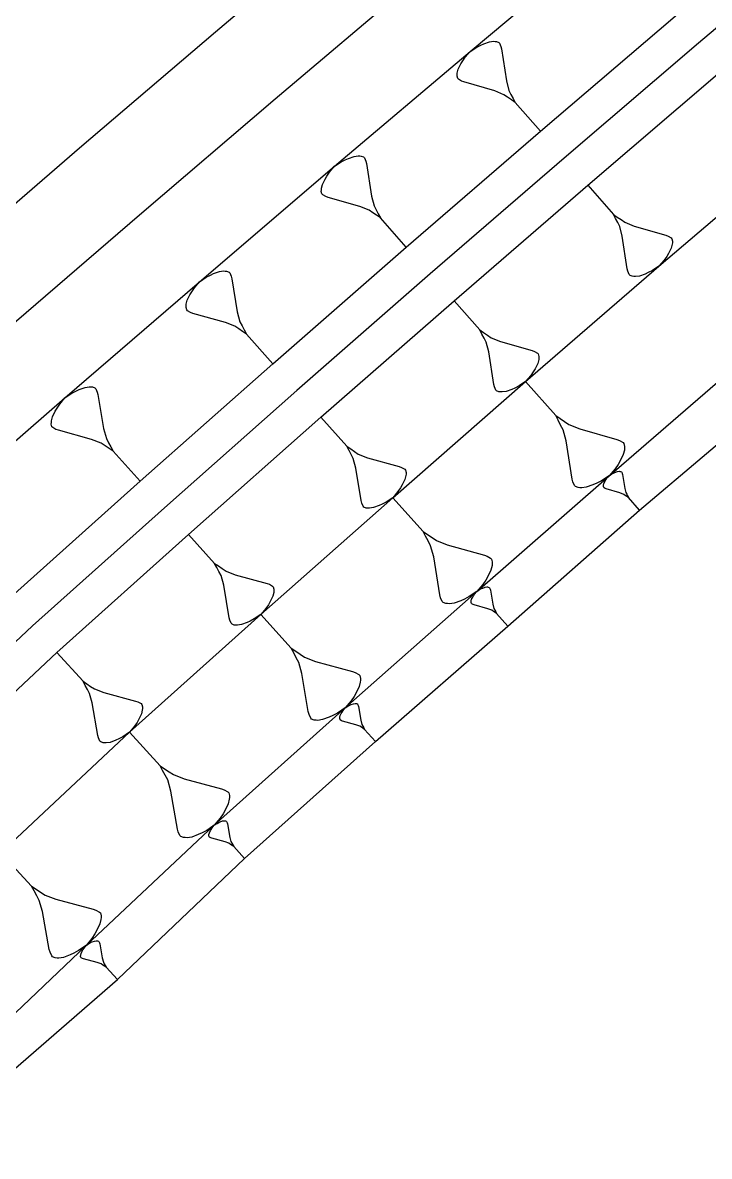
# Model space of a CAD drawing. Extents: x 386614 to 387594, y 803230 to 804419.
# Drawn here: x 387503.1 to 387522.19, y 804301.32 to 804332.85 of the extents above; entities that cross this region are included whole.
import ezdxf

# ---------------------------------------------------------------- set-up
doc = ezdxf.new("R2010")
doc.units = 0
doc.layers.get('0').update_dxf_attribs({"linetype": 'CONTINUOUS'})

msp = doc.modelspace()

# ---------------------------------------------------------------- linework, layer by layer
at = {"color": 7}
for p, q in [((387515.5464, 804332.0477), (387515.7265, 804332.1653)), ((387515.7265, 804332.1653), (387515.838, 804332.2227)), ((387515.838, 804332.2227), (387515.9267, 804332.2601)), ((387515.9267, 804332.2601), (387516.0812, 804332.3147)), ((387516.0812, 804332.3147), (387516.1899, 804332.3292)), ((387516.1899, 804332.3292), (387516.2328, 804332.3264)), ((387516.2328, 804332.3264), (387516.2758, 804332.3236)), ((387516.2758, 804332.3236), (387516.3388, 804332.2979)), ((387516.3388, 804332.2979), (387516.3588, 804332.2751)), ((387516.3588, 804332.2751), (387516.3962, 804332.1864)), ((387516.3962, 804332.1864), (387516.4135, 804332.1206)), ((387515.3351, 804331.7812), (387515.4064, 804331.8843)), ((387515.4064, 804331.8843), (387515.5464, 804332.0477)), ((387516.4135, 804332.1206), (387516.5494, 804331.2279)), ((387515.1839, 804331.4461), (387515.2124, 804331.552)), ((387515.2124, 804331.552), (387515.2865, 804331.6981)), ((387515.2865, 804331.6981), (387515.3351, 804331.7812)), ((387515.1783, 804331.3602), (387515.1811, 804331.4031)), ((387515.1956, 804331.2944), (387515.1783, 804331.3602)), ((387515.1811, 804331.4031), (387515.1839, 804331.4461)), ((387515.2157, 804331.2716), (387515.1956, 804331.2944)), ((387515.2988, 804331.223), (387515.2157, 804331.2716)), ((387515.3618, 804331.1974), (387515.2988, 804331.223)), ((387516.2293, 804330.9469), (387515.3618, 804331.1974)), ((387516.5494, 804331.2279), (387516.6185, 804330.9647)), ((387516.4813, 804330.8443), (387516.2293, 804330.9469)), ((387516.6185, 804330.9647), (387516.6759, 804330.8532)), ((387516.5845, 804330.7729), (387516.4813, 804330.8443)), ((387516.6876, 804330.7015), (387516.5845, 804330.7729)), ((387516.6759, 804330.8532), (387516.7334, 804330.7417)), ((387516.7908, 804330.6302), (387516.6876, 804330.7015)), ((387516.7334, 804330.7417), (387516.7908, 804330.6302)), ((387517.4932, 804329.83), (387516.7908, 804330.6302)), ((387511.9574, 804328.9746), (387512.0706, 804329.0336)), ((387512.0706, 804329.0336), (387512.1607, 804329.0721)), ((387512.1607, 804329.0721), (387512.3176, 804329.1284)), ((387512.3176, 804329.1284), (387512.4282, 804329.1437)), ((387512.4282, 804329.1437), (387512.4719, 804329.141)), ((387512.4719, 804329.141), (387512.5156, 804329.1384)), ((387512.5156, 804329.1384), (387512.5799, 804329.1126)), ((387512.5799, 804329.1126), (387512.6004, 804329.0894)), ((387512.6004, 804329.0894), (387512.6388, 804328.9994)), ((387512.6388, 804328.9994), (387512.6567, 804328.9325)), ((387511.5609, 804328.5818), (387511.633, 804328.6871)), ((387511.633, 804328.6871), (387511.7747, 804328.854)), ((387511.7747, 804328.854), (387511.9574, 804328.9746)), ((387512.6567, 804328.9325), (387512.7994, 804328.0246)), ((387511.4087, 804328.24), (387511.4371, 804328.348)), ((387511.4371, 804328.348), (387511.5119, 804328.497)), ((387511.5119, 804328.497), (387511.5609, 804328.5818)), ((387511.4034, 804328.1526), (387511.406, 804328.1963)), ((387511.4213, 804328.0857), (387511.4034, 804328.1526)), ((387511.406, 804328.1963), (387511.4087, 804328.24)), ((387511.4418, 804328.0626), (387511.4213, 804328.0857)), ((387511.5266, 804328.0136), (387511.4418, 804328.0626)), ((387511.5909, 804327.9878), (387511.5266, 804328.0136)), ((387512.475, 804327.7371), (387511.5909, 804327.9878)), ((387512.732, 804327.6339), (387512.475, 804327.7371)), ((387512.7994, 804328.0246), (387512.871, 804327.7571)), ((387512.871, 804327.7571), (387512.93, 804327.6439)), ((387512.8373, 804327.5617), (387512.732, 804327.6339)), ((387512.9427, 804327.4896), (387512.8373, 804327.5617)), ((387512.93, 804327.6439), (387512.989, 804327.5306)), ((387513.048, 804327.4174), (387512.9427, 804327.4896)), ((387512.989, 804327.5306), (387513.048, 804327.4174)), ((387513.7668, 804326.6064), (387513.048, 804327.4174)), ((387508.2035, 804325.766), (387508.3186, 804325.8266)), ((387508.3186, 804325.8266), (387508.4102, 804325.8663)), ((387508.4102, 804325.8663), (387508.5699, 804325.9244)), ((387508.5699, 804325.9244), (387508.6825, 804325.9405)), ((387508.6825, 804325.9405), (387508.7271, 804325.9381)), ((387508.7271, 804325.9381), (387508.7716, 804325.9356)), ((387508.7716, 804325.9356), (387508.8372, 804325.9096)), ((387508.8372, 804325.9096), (387508.8583, 804325.8861)), ((387508.8583, 804325.8861), (387508.8979, 804325.7945)), ((387507.8742, 804325.4713), (387508.0178, 804325.6422)), ((387508.0178, 804325.6422), (387508.2035, 804325.766)), ((387508.8979, 804325.7945), (387508.9165, 804325.7264)), ((387508.9165, 804325.7264), (387509.0663, 804324.8018)), ((387507.6762, 804325.1247), (387507.7517, 804325.277)), ((387507.7517, 804325.277), (387507.8012, 804325.3637)), ((387507.8012, 804325.3637), (387507.8742, 804325.4713)), ((387507.6428, 804324.9254), (387507.6453, 804324.97)), ((387507.6614, 804324.8574), (387507.6428, 804324.9254)), ((387507.6453, 804324.97), (387507.6477, 804325.0146)), ((387507.6477, 804325.0146), (387507.6762, 804325.1247)), ((387507.6824, 804324.8338), (387507.6614, 804324.8574)), ((387507.7691, 804324.7843), (387507.6824, 804324.8338)), ((387507.8347, 804324.7583), (387507.7691, 804324.7843)), ((387508.7371, 804324.5071), (387507.8347, 804324.7583)), ((387509.0663, 804324.8018), (387509.1406, 804324.5294)), ((387508.9995, 804324.4032), (387508.7371, 804324.5071)), ((387509.1072, 804324.3301), (387508.9995, 804324.4032)), ((387509.2149, 804324.2571), (387509.1072, 804324.3301)), ((387509.1406, 804324.5294), (387509.2013, 804324.4143)), ((387509.2013, 804324.4143), (387509.2619, 804324.2992)), ((387509.3226, 804324.1841), (387509.2149, 804324.2571)), ((387509.2619, 804324.2992), (387509.3226, 804324.1841)), ((387510.0592, 804323.361), (387509.3226, 804324.1841)), ((387504.6753, 804322.6428), (387504.838, 804322.7029)), ((387504.838, 804322.7029), (387504.9529, 804322.7199)), ((387504.9529, 804322.7199), (387504.9984, 804322.7176)), ((387504.9984, 804322.7176), (387505.0439, 804322.7153)), ((387505.0439, 804322.7153), (387505.111, 804322.6891)), ((387505.111, 804322.6891), (387505.1326, 804322.6652)), ((387517.0832, 804322.8646), (387517.9209, 804321.9195)), ((387504.1302, 804322.2371), (387504.2759, 804322.4121)), ((387504.2759, 804322.4121), (387504.4648, 804322.5394)), ((387504.4648, 804322.5394), (387504.582, 804322.6019)), ((387504.582, 804322.6019), (387504.6753, 804322.6428)), ((387505.1326, 804322.6652), (387505.1735, 804322.5719)), ((387505.1735, 804322.5719), (387505.1928, 804322.5025)), ((387505.1928, 804322.5025), (387505.3502, 804321.5595)), ((387504.0061, 804322.0381), (387504.0562, 804322.1268)), ((387504.0562, 804322.1268), (387504.1302, 804322.2371)), ((387503.899, 804321.7243), (387503.9013, 804321.7698)), ((387503.9013, 804321.7698), (387503.9298, 804321.8824)), ((387503.9298, 804321.8824), (387504.0061, 804322.0381)), ((387517.9209, 804321.9195), (387518.0436, 804321.8354)), ((387517.9896, 804321.7875), (387517.9209, 804321.9195)), ((387518.0583, 804321.6556), (387517.9896, 804321.7875)), ((387518.0436, 804321.8354), (387518.1664, 804321.7513)), ((387518.1664, 804321.7513), (387518.2891, 804321.6673)), ((387503.8967, 804321.6788), (387503.899, 804321.7243)), ((387503.9159, 804321.6094), (387503.8967, 804321.6788)), ((387503.9375, 804321.5855), (387503.9159, 804321.6094)), ((387504.0262, 804321.5354), (387503.9375, 804321.5855)), ((387504.0933, 804321.5092), (387504.0262, 804321.5354)), ((387505.0156, 804321.2571), (387504.0933, 804321.5092)), ((387505.3502, 804321.5595), (387505.4273, 804321.2819)), ((387518.1271, 804321.5237), (387518.0583, 804321.6556)), ((387518.2105, 804321.2119), (387518.1271, 804321.5237)), ((387518.2891, 804321.6673), (387518.5886, 804321.547)), ((387518.5886, 804321.547), (387519.6189, 804321.2548)), ((387505.2839, 804321.1523), (387505.0156, 804321.2571)), ((387505.3942, 804321.0783), (387505.2839, 804321.1523)), ((387505.4273, 804321.2819), (387505.4898, 804321.1647)), ((387505.4898, 804321.1647), (387505.5523, 804321.0475)), ((387518.3768, 804320.1539), (387518.2105, 804321.2119)), ((387519.6189, 804321.2548), (387519.6938, 804321.2247)), ((387519.6938, 804321.2247), (387519.7926, 804321.1677)), ((387519.7926, 804321.1677), (387519.8165, 804321.1407)), ((387519.8165, 804321.1407), (387519.8374, 804321.0627)), ((387505.5045, 804321.0043), (387505.3942, 804321.0783)), ((387505.6148, 804320.9303), (387505.5045, 804321.0043)), ((387505.5523, 804321.0475), (387505.6148, 804320.9303)), ((387506.3705, 804320.0937), (387505.6148, 804320.9303)), ((387519.7981, 804320.8351), (387519.711, 804320.6614)), ((387519.8313, 804320.9609), (387519.7981, 804320.8351)), ((387519.8343, 804321.0118), (387519.8313, 804320.9609)), ((387519.8374, 804321.0627), (387519.8343, 804321.0118)), ((387519.6539, 804320.5626), (387519.5698, 804320.4398)), ((387519.711, 804320.6614), (387519.6539, 804320.5626)), ((387518.3977, 804320.076), (387518.3768, 804320.1539)), ((387519.4047, 804320.2453), (387519.1918, 804320.1048)), ((387519.314, 804320.1297), (387519.3446, 804320.1745)), ((387519.3446, 804320.1745), (387519.4047, 804320.2453)), ((387519.5698, 804320.4398), (387519.4047, 804320.2453)), ((387519.4047, 804320.2453), (387519.4823, 804320.2965)), ((387519.4823, 804320.2965), (387519.5304, 804320.3215)), ((387519.5304, 804320.3215), (387519.5686, 804320.3378)), ((387519.5686, 804320.3378), (387519.6352, 804320.3618)), ((387519.6352, 804320.3618), (387519.6821, 804320.3682)), ((387519.6821, 804320.3682), (387519.7007, 804320.3671)), ((387519.7007, 804320.3671), (387519.7192, 804320.366)), ((387519.7192, 804320.366), (387519.7465, 804320.3551)), ((387519.7465, 804320.3551), (387519.7552, 804320.3452)), ((387519.7552, 804320.3452), (387519.7716, 804320.307)), ((387519.7716, 804320.307), (387519.7791, 804320.2786)), ((387519.7791, 804320.2786), (387519.8397, 804319.8932)), ((387518.4425, 804319.971), (387518.3977, 804320.076)), ((387518.4664, 804319.944), (387518.4425, 804319.971)), ((387518.5413, 804319.9139), (387518.4664, 804319.944)), ((387518.5922, 804319.9109), (387518.5413, 804319.9139)), ((387518.6431, 804319.9078), (387518.5922, 804319.9109)), ((387518.772, 804319.9256), (387518.6431, 804319.9078)), ((387518.9549, 804319.9913), (387518.772, 804319.9256)), ((387519.0598, 804320.0361), (387518.9549, 804319.9913)), ((387519.1918, 804320.1048), (387519.0598, 804320.0361)), ((387519.2471, 804319.9476), (387519.2483, 804319.9661)), ((387519.2547, 804319.9192), (387519.2471, 804319.9476)), ((387519.2483, 804319.9661), (387519.2494, 804319.9847)), ((387519.2494, 804319.9847), (387519.2615, 804320.0305)), ((387519.2635, 804319.9094), (387519.2547, 804319.9192)), ((387519.2615, 804320.0305), (387519.2932, 804320.0938)), ((387519.2995, 804319.8886), (387519.2635, 804319.9094)), ((387519.2932, 804320.0938), (387519.314, 804320.1297)), ((387519.3267, 804319.8776), (387519.2995, 804319.8886)), ((387519.702, 804319.7712), (387519.3267, 804319.8776)), ((387519.8397, 804319.8932), (387519.8701, 804319.7797)), ((387513.3934, 804319.635), (387514.2355, 804318.6939)), ((387519.8111, 804319.7274), (387519.702, 804319.7712)), ((387519.8558, 804319.6968), (387519.8111, 804319.7274)), ((387519.9005, 804319.6661), (387519.8558, 804319.6968)), ((387519.8701, 804319.7797), (387519.8951, 804319.7316)), ((387519.8951, 804319.7316), (387519.9202, 804319.6836)), ((387519.9452, 804319.6355), (387519.9005, 804319.6661)), ((387519.9202, 804319.6836), (387519.9452, 804319.6355)), ((387520.2503, 804319.2913), (387519.9452, 804319.6355)), ((387514.2355, 804318.6939), (387514.3587, 804318.6104)), ((387514.3049, 804318.5623), (387514.2355, 804318.6939)), ((387514.3587, 804318.6104), (387514.4818, 804318.5269)), ((387514.3743, 804318.4306), (387514.3049, 804318.5623)), ((387514.4436, 804318.299), (387514.3743, 804318.4306)), ((387514.5286, 804317.9877), (387514.4436, 804318.299)), ((387514.4818, 804318.5269), (387514.605, 804318.4434)), ((387514.605, 804318.4434), (387514.905, 804318.3245)), ((387514.905, 804318.3245), (387515.9367, 804318.0373)), ((387514.6999, 804316.9305), (387514.5286, 804317.9877)), ((387515.9367, 804318.0373), (387516.0118, 804318.0076)), ((387516.0118, 804318.0076), (387516.1108, 804317.951)), ((387516.1108, 804317.951), (387516.1349, 804317.9241)), ((387516.1505, 804317.7444), (387516.1179, 804317.6184)), ((387516.1349, 804317.9241), (387516.1561, 804317.8463)), ((387516.1533, 804317.7953), (387516.1505, 804317.7444)), ((387516.1561, 804317.8463), (387516.1533, 804317.7953)), ((387515.975, 804317.3452), (387515.8915, 804317.2221)), ((387516.0316, 804317.4443), (387515.975, 804317.3452)), ((387516.1179, 804317.6184), (387516.0316, 804317.4443)), ((387515.7274, 804317.0268), (387515.5151, 804316.8852)), ((387515.6667, 804316.9546), (387515.7274, 804317.0268)), ((387515.8915, 804317.2221), (387515.7274, 804317.0268)), ((387515.7274, 804317.0268), (387515.8058, 804317.0791)), ((387515.8058, 804317.0791), (387515.8544, 804317.1047)), ((387515.8544, 804317.1047), (387515.8931, 804317.1214)), ((387515.8931, 804317.1214), (387515.9606, 804317.146)), ((387515.9606, 804317.146), (387516.0081, 804317.1528)), ((387516.0081, 804317.1528), (387516.027, 804317.1518)), ((387516.027, 804317.1518), (387516.0458, 804317.1507)), ((387516.0458, 804317.1507), (387516.0735, 804317.1397)), ((387516.0735, 804317.1397), (387516.0824, 804317.1298)), ((387516.0824, 804317.1298), (387516.0991, 804317.0911)), ((387516.0991, 804317.0911), (387516.107, 804317.0624)), ((387516.107, 804317.0624), (387516.1703, 804316.6718)), ((387514.7211, 804316.8526), (387514.6999, 804316.9305)), ((387514.7664, 804316.7479), (387514.7211, 804316.8526)), ((387514.7905, 804316.721), (387514.7664, 804316.7479)), ((387514.8655, 804316.6913), (387514.7905, 804316.721)), ((387514.9164, 804316.6885), (387514.8655, 804316.6913)), ((387514.9674, 804316.6857), (387514.9164, 804316.6885)), ((387515.0962, 804316.7041), (387514.9674, 804316.6857)), ((387515.2787, 804316.7706), (387515.0962, 804316.7041)), ((387515.3835, 804316.8159), (387515.2787, 804316.7706)), ((387515.5151, 804316.8852), (387515.3835, 804316.8159)), ((387515.5689, 804316.724), (387515.57, 804316.7429)), ((387515.5768, 804316.6953), (387515.5689, 804316.724)), ((387515.57, 804316.7429), (387515.571, 804316.7617)), ((387515.571, 804316.7617), (387515.5831, 804316.8082)), ((387515.5857, 804316.6853), (387515.5768, 804316.6953)), ((387515.5831, 804316.8082), (387515.6149, 804316.8725)), ((387515.6223, 804316.6644), (387515.5857, 804316.6853)), ((387515.6149, 804316.8725), (387515.6359, 804316.9091)), ((387515.6359, 804316.9091), (387515.6667, 804316.9546)), ((387509.7225, 804316.3837), (387510.5691, 804315.4466)), ((387515.65, 804316.6534), (387515.6223, 804316.6644)), ((387516.0312, 804316.5473), (387515.65, 804316.6534)), ((387516.142, 804316.5034), (387516.0312, 804316.5473)), ((387516.1875, 804316.4726), (387516.142, 804316.5034)), ((387516.1703, 804316.6718), (387516.2016, 804316.5568)), ((387516.233, 804316.4417), (387516.1875, 804316.4726)), ((387516.2016, 804316.5568), (387516.2273, 804316.5081)), ((387516.2273, 804316.5081), (387516.2529, 804316.4595)), ((387516.2785, 804316.4109), (387516.233, 804316.4417)), ((387516.2529, 804316.4595), (387516.2785, 804316.4109)), ((387516.5896, 804316.0632), (387516.2785, 804316.4109)), ((387510.5691, 804315.4466), (387510.6926, 804315.3637)), ((387510.6391, 804315.3153), (387510.5691, 804315.4466)), ((387510.7091, 804315.184), (387510.6391, 804315.3153)), ((387510.6926, 804315.3637), (387510.8161, 804315.2808)), ((387510.779, 804315.0528), (387510.7091, 804315.184)), ((387510.8161, 804315.2808), (387510.9397, 804315.1979)), ((387510.9397, 804315.1979), (387511.2403, 804315.0805)), ((387510.8655, 804314.7418), (387510.779, 804315.0528)), ((387511.2403, 804315.0805), (387512.2734, 804314.7981)), ((387512.2734, 804314.7981), (387512.3485, 804314.7688)), ((387511.0418, 804313.6854), (387510.8655, 804314.7418)), ((387512.3485, 804314.7688), (387512.4479, 804314.7127)), ((387512.4479, 804314.7127), (387512.4721, 804314.6859)), ((387512.4885, 804314.5062), (387512.4566, 804314.3801)), ((387512.4721, 804314.6859), (387512.4937, 804314.6081)), ((387512.4911, 804314.5572), (387512.4885, 804314.5062)), ((387512.4937, 804314.6081), (387512.4911, 804314.5572)), ((387512.3711, 804314.2056), (387512.3149, 804314.1063)), ((387512.4566, 804314.3801), (387512.3711, 804314.2056)), ((387512.232, 804313.9827), (387512.0688, 804313.7866)), ((387512.145, 804313.838), (387512.1923, 804313.8632)), ((387512.1923, 804313.8632), (387512.23, 804313.8797)), ((387512.23, 804313.8797), (387512.2956, 804313.904)), ((387512.3149, 804314.1063), (387512.232, 804313.9827)), ((387512.2956, 804313.904), (387512.342, 804313.9108)), ((387512.342, 804313.9108), (387512.3604, 804313.9099)), ((387512.3604, 804313.9099), (387512.3787, 804313.909)), ((387512.3787, 804313.909), (387512.4058, 804313.8984)), ((387512.4058, 804313.8984), (387512.4145, 804313.8887)), ((387512.4145, 804313.8887), (387512.431, 804313.8511)), ((387512.431, 804313.8511), (387512.4388, 804313.8231)), ((387511.0634, 804313.6077), (387511.0418, 804313.6854)), ((387511.1092, 804313.5032), (387511.0634, 804313.6077)), ((387511.6214, 804313.5283), (387511.4392, 804313.4609)), ((387511.7259, 804313.5741), (387511.6214, 804313.5283)), ((387511.8572, 804313.6441), (387511.7259, 804313.5741)), ((387512.0688, 804313.7866), (387511.8572, 804313.6441)), ((387511.9167, 804313.5091), (387511.9176, 804313.5274)), ((387511.9176, 804313.5274), (387511.9291, 804313.5729)), ((387511.9291, 804313.5729), (387511.9599, 804313.6357)), ((387511.9599, 804313.6357), (387511.9801, 804313.6715)), ((387511.9801, 804313.6715), (387512.01, 804313.716)), ((387512.01, 804313.716), (387512.0688, 804313.7866)), ((387512.0688, 804313.7866), (387512.145, 804313.838)), ((387512.4388, 804313.8231), (387512.5023, 804313.4426)), ((387511.1334, 804313.4764), (387511.1092, 804313.5032)), ((387511.2085, 804313.4471), (387511.1334, 804313.4764)), ((387511.2595, 804313.4445), (387511.2085, 804313.4471)), ((387511.3105, 804313.4419), (387511.2595, 804313.4445)), ((387511.4392, 804313.4609), (387511.3105, 804313.4419)), ((387511.9158, 804313.4907), (387511.9167, 804313.5091)), ((387511.9235, 804313.4627), (387511.9158, 804313.4907)), ((387511.9323, 804313.4531), (387511.9235, 804313.4627)), ((387511.968, 804313.4328), (387511.9323, 804313.4531)), ((387511.9951, 804313.4223), (387511.968, 804313.4328)), ((387512.3673, 804313.3206), (387511.9951, 804313.4223)), ((387512.4756, 804313.2783), (387512.3673, 804313.3206)), ((387512.5201, 804313.2484), (387512.4756, 804313.2783)), ((387512.5023, 804313.4426), (387512.5334, 804313.3305)), ((387512.5646, 804313.2185), (387512.5201, 804313.2484)), ((387512.5334, 804313.3305), (387512.5586, 804313.2833)), ((387512.5586, 804313.2833), (387512.5839, 804313.236)), ((387512.6091, 804313.1887), (387512.5646, 804313.2185)), ((387512.5839, 804313.236), (387512.6091, 804313.1887)), ((387506.0706, 804313.1108), (387506.9216, 804312.1778)), ((387512.914, 804312.8511), (387512.6091, 804313.1887)), ((387506.9216, 804312.1778), (387507.0456, 804312.0955)), ((387506.9922, 804312.0469), (387506.9216, 804312.1778)), ((387507.0629, 804311.9159), (387506.9922, 804312.0469)), ((387507.0456, 804312.0955), (387507.1695, 804312.0132)), ((387507.1695, 804312.0132), (387507.2934, 804311.9309)), ((387507.1335, 804311.785), (387507.0629, 804311.9159)), ((387507.2214, 804311.4744), (387507.1335, 804311.785)), ((387507.2934, 804311.9309), (387507.5946, 804311.8149)), ((387507.5946, 804311.8149), (387508.629, 804311.5375)), ((387507.4027, 804310.4189), (387507.2214, 804311.4744)), ((387508.629, 804311.5375), (387508.7043, 804311.5085)), ((387508.7043, 804311.5085), (387508.8039, 804311.4528)), ((387508.8039, 804311.4528), (387508.8282, 804311.4261)), ((387508.8282, 804311.4261), (387508.8502, 804311.3485)), ((387508.8502, 804311.3485), (387508.8479, 804311.2975)), ((387508.8142, 804311.1203), (387508.7295, 804310.9454)), ((387508.8455, 804311.2466), (387508.8142, 804311.1203)), ((387508.8479, 804311.2975), (387508.8455, 804311.2466)), ((387508.5915, 804310.7219), (387508.4293, 804310.525)), ((387508.6739, 804310.8458), (387508.5915, 804310.7219)), ((387508.7295, 804310.9454), (387508.6739, 804310.8458)), ((387507.4247, 804310.3413), (387507.4027, 804310.4189)), ((387508.2183, 804310.3814), (387508.0874, 804310.3108)), ((387508.4293, 804310.525), (387508.2183, 804310.3814)), ((387508.2917, 804310.3122), (387508.3219, 804310.3747)), ((387508.3219, 804310.3747), (387508.3418, 804310.4103)), ((387508.3418, 804310.4103), (387508.3713, 804310.4546)), ((387508.3713, 804310.4546), (387508.4293, 804310.525)), ((387508.4293, 804310.525), (387508.5046, 804310.5763)), ((387508.5046, 804310.5763), (387508.5514, 804310.6015)), ((387508.5514, 804310.6015), (387508.5887, 804310.6181)), ((387508.5887, 804310.6181), (387508.6537, 804310.6425)), ((387508.6537, 804310.6425), (387508.6997, 804310.6495)), ((387508.6997, 804310.6495), (387508.7179, 804310.6487)), ((387508.7179, 804310.6487), (387508.7361, 804310.6478)), ((387508.7361, 804310.6478), (387508.763, 804310.6375)), ((387508.763, 804310.6375), (387508.7717, 804310.6279)), ((387508.7717, 804310.6279), (387508.7883, 804310.5907)), ((387508.7883, 804310.5907), (387508.7961, 804310.5629)), ((387508.7961, 804310.5629), (387508.861, 804310.1857)), ((387507.471, 804310.237), (387507.4247, 804310.3413)), ((387507.4953, 804310.2103), (387507.471, 804310.237)), ((387507.5706, 804310.1813), (387507.4953, 804310.2103)), ((387507.6216, 804310.179), (387507.5706, 804310.1813)), ((387507.6726, 804310.1766), (387507.6216, 804310.179)), ((387507.8012, 804310.1963), (387507.6726, 804310.1766)), ((387507.9831, 804310.2645), (387507.8012, 804310.1963)), ((387508.0874, 804310.3108), (387507.9831, 804310.2645)), ((387508.2788, 804310.2307), (387508.2796, 804310.2489)), ((387508.2867, 804310.2029), (387508.2788, 804310.2307)), ((387508.2796, 804310.2489), (387508.2805, 804310.2671)), ((387508.2805, 804310.2671), (387508.2917, 804310.3122)), ((387508.2954, 804310.1934), (387508.2867, 804310.2029)), ((387508.331, 804310.1735), (387508.2954, 804310.1934)), ((387508.3579, 804310.1631), (387508.331, 804310.1735)), ((387508.7276, 804310.064), (387508.3579, 804310.1631)), ((387508.8352, 804310.0225), (387508.7276, 804310.064)), ((387508.861, 804310.1857), (387508.8924, 804310.0747)), ((387508.8924, 804310.0747), (387508.9176, 804310.0279)), ((387502.4945, 804309.7551), (387503.35, 804308.8261)), ((387508.8795, 804309.9931), (387508.8352, 804310.0225)), ((387508.9238, 804309.9637), (387508.8795, 804309.9931)), ((387508.9176, 804310.0279), (387508.9428, 804309.9811)), ((387508.9681, 804309.9343), (387508.9238, 804309.9637)), ((387508.9428, 804309.9811), (387508.9681, 804309.9343)), ((387509.2723, 804309.6008), (387508.9681, 804309.9343)), ((387503.35, 804308.8261), (387503.4743, 804308.7444)), ((387503.4212, 804308.6955), (387503.35, 804308.8261)), ((387503.4924, 804308.5649), (387503.4212, 804308.6955)), ((387503.4743, 804308.7444), (387503.5986, 804308.6626)), ((387503.5637, 804308.4343), (387503.4924, 804308.5649)), ((387503.5986, 804308.6626), (387503.7229, 804308.5809)), ((387503.7229, 804308.5809), (387504.0246, 804308.4664)), ((387503.653, 804308.1242), (387503.5637, 804308.4343)), ((387504.0246, 804308.4664), (387505.0604, 804308.1939)), ((387505.0604, 804308.1939), (387505.1358, 804308.1653)), ((387503.8395, 804307.0695), (387503.653, 804308.1242)), ((387505.1358, 804308.1653), (387505.2357, 804308.1101)), ((387505.2357, 804308.1101), (387505.2601, 804308.0835)), ((387505.2783, 804307.904), (387505.2475, 804307.7776)), ((387505.2601, 804308.0835), (387505.2825, 804308.006)), ((387505.2804, 804307.955), (387505.2783, 804307.904)), ((387505.2825, 804308.006), (387505.2804, 804307.955)), ((387505.1637, 804307.6023), (387505.1085, 804307.5024)), ((387505.2475, 804307.7776), (387505.1637, 804307.6023)), ((387505.0268, 804307.3781), (387504.8655, 804307.1805)), ((387504.8655, 804307.1805), (387504.9427, 804307.2336)), ((387504.9427, 804307.2336), (387504.9908, 804307.2598)), ((387504.9908, 804307.2598), (387505.029, 804307.277)), ((387505.1085, 804307.5024), (387505.0268, 804307.3781)), ((387505.029, 804307.277), (387505.0958, 804307.3024)), ((387505.0958, 804307.3024), (387505.143, 804307.3099)), ((387505.143, 804307.3099), (387505.1618, 804307.3091)), ((387505.1618, 804307.3091), (387505.1805, 804307.3083)), ((387505.1805, 804307.3083), (387505.2083, 804307.2978)), ((387505.2083, 804307.2978), (387505.2173, 804307.2881)), ((387505.2173, 804307.2881), (387505.2345, 804307.2498)), ((387505.2345, 804307.2498), (387505.2427, 804307.2213)), ((387505.2427, 804307.2213), (387505.3112, 804306.8335)), ((387503.8618, 804306.992), (387503.8395, 804307.0695)), ((387503.9086, 804306.8879), (387503.8618, 804306.992)), ((387504.4205, 804306.9179), (387504.2389, 804306.8488)), ((387504.5246, 804306.9647), (387504.4205, 804306.9179)), ((387504.6552, 804307.0359), (387504.5246, 804306.9647)), ((387504.8655, 804307.1805), (387504.6552, 804307.0359)), ((387504.7129, 804306.8957), (387504.7137, 804306.9145)), ((387504.7137, 804306.9145), (387504.725, 804306.961)), ((387504.725, 804306.961), (387504.7558, 804307.0254)), ((387504.7558, 804307.0254), (387504.7761, 804307.0621)), ((387504.7761, 804307.0621), (387504.8061, 804307.1078)), ((387504.8061, 804307.1078), (387504.8655, 804307.1805)), ((387503.933, 804306.8614), (387503.9086, 804306.8879)), ((387504.0085, 804306.8327), (387503.933, 804306.8614)), ((387504.0594, 804306.8306), (387504.0085, 804306.8327)), ((387504.1104, 804306.8285), (387504.0594, 804306.8306)), ((387504.2389, 804306.8488), (387504.1104, 804306.8285)), ((387504.7121, 804306.877), (387504.7129, 804306.8957)), ((387504.7203, 804306.8485), (387504.7121, 804306.877)), ((387504.7293, 804306.8387), (387504.7203, 804306.8485)), ((387504.766, 804306.8184), (387504.7293, 804306.8387)), ((387504.7938, 804306.8079), (387504.766, 804306.8184)), ((387505.1746, 804306.7077), (387504.7938, 804306.8079)), ((387505.2855, 804306.6656), (387505.1746, 804306.7077)), ((387505.3312, 804306.6356), (387505.2855, 804306.6656)), ((387505.3112, 804306.8335), (387505.3441, 804306.7195)), ((387505.3769, 804306.6055), (387505.3312, 804306.6356)), ((387505.3441, 804306.7195), (387505.3703, 804306.6715)), ((387505.3703, 804306.6715), (387505.3964, 804306.6235)), ((387505.4226, 804306.5755), (387505.3769, 804306.6055)), ((387505.3964, 804306.6235), (387505.4226, 804306.5755)), ((387505.7372, 804306.2339), (387505.4226, 804306.5755))]:
    msp.add_line(p, q, dxfattribs=at)
at = {"color": 1}
for p, q in [((387518.8127, 804328.3269), (387519.5268, 804327.5134)), ((387519.5268, 804327.5134), (387519.6316, 804327.4409)), ((387519.5852, 804327.4001), (387519.5268, 804327.5134)), ((387519.6316, 804327.4409), (387519.7365, 804327.3683)), ((387519.6435, 804327.2867), (387519.5852, 804327.4001)), ((387519.7019, 804327.1733), (387519.6435, 804327.2867)), ((387519.7722, 804326.9058), (387519.7019, 804327.1733)), ((387519.7365, 804327.3683), (387519.8414, 804327.2957)), ((387519.8414, 804327.2957), (387520.0976, 804327.1914)), ((387520.0976, 804327.1914), (387520.9795, 804326.9368)), ((387519.9104, 804325.9982), (387519.7722, 804326.9058)), ((387520.9795, 804326.9368), (387521.0436, 804326.9107)), ((387521.0436, 804326.9107), (387521.128, 804326.8614)), ((387521.128, 804326.8614), (387521.1484, 804326.8382)), ((387521.1484, 804326.8382), (387521.166, 804326.7713)), ((387521.166, 804326.7713), (387521.1632, 804326.7276)), ((387521.1314, 804326.5763), (387521.056, 804326.4278)), ((387521.1603, 804326.684), (387521.1314, 804326.5763)), ((387521.1632, 804326.7276), (387521.1603, 804326.684)), ((387520.9341, 804326.2385), (387520.7918, 804326.0724)), ((387521.0067, 804326.3433), (387520.9341, 804326.2385)), ((387521.056, 804326.4278), (387521.0067, 804326.3433)), ((387519.9279, 804325.9313), (387519.9104, 804325.9982)), ((387519.9659, 804325.8412), (387519.9279, 804325.9313)), ((387519.9863, 804325.818), (387519.9659, 804325.8412)), ((387520.4052, 804325.8565), (387520.2482, 804325.8009)), ((387520.4953, 804325.8944), (387520.4052, 804325.8565)), ((387520.6087, 804325.9528), (387520.4953, 804325.8944)), ((387520.7918, 804326.0724), (387520.6087, 804325.9528)), ((387520.0504, 804325.7919), (387519.9863, 804325.818)), ((387520.094, 804325.7891), (387520.0504, 804325.7919)), ((387520.1377, 804325.7862), (387520.094, 804325.7891)), ((387520.2482, 804325.8009), (387520.1377, 804325.7862)), ((387515.0934, 804325.1097), (387515.8114, 804324.2996)), ((387515.8114, 804324.2996), (387515.9166, 804324.2275)), ((387515.8703, 804324.1865), (387515.8114, 804324.2996)), ((387515.9292, 804324.0734), (387515.8703, 804324.1865)), ((387515.9166, 804324.2275), (387516.0218, 804324.1555)), ((387515.9881, 804323.9603), (387515.9292, 804324.0734)), ((387516.0596, 804323.6931), (387515.9881, 804323.9603)), ((387516.0218, 804324.1555), (387516.127, 804324.0834)), ((387516.127, 804324.0834), (387516.3837, 804323.9803)), ((387516.3837, 804323.9803), (387517.2668, 804323.7299)), ((387516.2022, 804322.7862), (387516.0596, 804323.6931)), ((387517.2668, 804323.7299), (387517.331, 804323.7041)), ((387517.331, 804323.7041), (387517.4157, 804323.6552)), ((387517.4157, 804323.6552), (387517.4362, 804323.632)), ((387517.4362, 804323.632), (387517.4541, 804323.5652)), ((387517.4204, 804323.3701), (387517.3457, 804323.2212)), ((387517.4488, 804323.4779), (387517.4204, 804323.3701)), ((387517.4515, 804323.5216), (387517.4488, 804323.4779)), ((387517.4541, 804323.5652), (387517.4515, 804323.5216)), ((387517.2247, 804323.0313), (387517.0832, 804322.8646)), ((387517.2968, 804323.1365), (387517.2247, 804323.0313)), ((387517.3457, 804323.2212), (387517.2968, 804323.1365)), ((387516.22, 804322.7194), (387516.2022, 804322.7862)), ((387516.2584, 804322.6295), (387516.22, 804322.7194)), ((387516.7876, 804322.6852), (387516.6977, 804322.6468)), ((387516.9007, 804322.7441), (387516.7876, 804322.6852)), ((387517.0832, 804322.8646), (387516.9007, 804322.7441)), ((387516.2789, 804322.6063), (387516.2584, 804322.6295)), ((387516.3431, 804322.5806), (387516.2789, 804322.6063)), ((387516.3868, 804322.5779), (387516.3431, 804322.5806)), ((387516.4304, 804322.5753), (387516.3868, 804322.5779)), ((387516.5409, 804322.5905), (387516.4304, 804322.5753)), ((387516.6977, 804322.6468), (387516.5409, 804322.5905)), ((387511.3929, 804321.8706), (387512.1147, 804321.0639)), ((387512.1147, 804321.0639), (387512.2203, 804320.9923)), ((387512.1742, 804320.9511), (387512.1147, 804321.0639)), ((387512.2336, 804320.8383), (387512.1742, 804320.9511)), ((387512.2203, 804320.9923), (387512.3258, 804320.9208)), ((387512.2931, 804320.7255), (387512.2336, 804320.8383)), ((387512.3258, 804320.9208), (387512.4313, 804320.8492)), ((387512.4313, 804320.8492), (387512.6885, 804320.7473)), ((387512.3659, 804320.4586), (387512.2931, 804320.7255)), ((387512.6885, 804320.7473), (387513.5729, 804320.5011)), ((387513.5729, 804320.5011), (387513.6372, 804320.4757)), ((387513.6372, 804320.4757), (387513.7221, 804320.4271)), ((387512.5127, 804319.5524), (387512.3659, 804320.4586)), ((387513.7221, 804320.4271), (387513.7427, 804320.4041)), ((387513.7561, 804320.25), (387513.7282, 804320.1421)), ((387513.7427, 804320.4041), (387513.7609, 804320.3374)), ((387513.7585, 804320.2937), (387513.7561, 804320.25)), ((387513.7609, 804320.3374), (387513.7585, 804320.2937)), ((387513.6057, 804319.9079), (387513.5341, 804319.8024)), ((387513.6542, 804319.9929), (387513.6057, 804319.9079)), ((387513.7282, 804320.1421), (387513.6542, 804319.9929)), ((387512.5309, 804319.4857), (387512.5127, 804319.5524)), ((387513.3934, 804319.635), (387513.2114, 804319.5137)), ((387513.5341, 804319.8024), (387513.3934, 804319.635)), ((387512.5697, 804319.3959), (387512.5309, 804319.4857)), ((387512.5904, 804319.3729), (387512.5697, 804319.3959)), ((387512.6546, 804319.3474), (387512.5904, 804319.3729)), ((387512.6983, 804319.345), (387512.6546, 804319.3474)), ((387512.742, 804319.3426), (387512.6983, 804319.345)), ((387512.8524, 804319.3584), (387512.742, 804319.3426)), ((387513.0089, 804319.4154), (387512.8524, 804319.3584)), ((387513.0986, 804319.4542), (387513.0089, 804319.4154)), ((387513.2114, 804319.5137), (387513.0986, 804319.4542)), ((387507.7113, 804318.6097), (387508.437, 804317.8065)), ((387508.437, 804317.8065), (387508.5429, 804317.7355)), ((387508.497, 804317.694), (387508.437, 804317.8065)), ((387508.557, 804317.5815), (387508.497, 804317.694)), ((387508.5429, 804317.7355), (387508.6487, 804317.6644)), ((387508.6487, 804317.6644), (387508.7546, 804317.5933)), ((387508.6169, 804317.4689), (387508.557, 804317.5815)), ((387508.691, 804317.2024), (387508.6169, 804317.4689)), ((387508.7546, 804317.5933), (387509.0123, 804317.4927)), ((387509.0123, 804317.4927), (387509.8978, 804317.2507)), ((387508.8422, 804316.2969), (387508.691, 804317.2024)), ((387509.8978, 804317.2507), (387509.9622, 804317.2255)), ((387509.9622, 804317.2255), (387510.0474, 804317.1774)), ((387510.0474, 804317.1774), (387510.0681, 804317.1545)), ((387510.0822, 804317.0005), (387510.0548, 804316.8924)), ((387510.0681, 804317.1545), (387510.0866, 804317.0878)), ((387510.0844, 804317.0441), (387510.0822, 804317.0005)), ((387510.0866, 804317.0878), (387510.0844, 804317.0441)), ((387509.9815, 804316.7428), (387509.9334, 804316.6577)), ((387510.0548, 804316.8924), (387509.9815, 804316.7428)), ((387509.7225, 804316.3837), (387509.5411, 804316.2615)), ((387509.8624, 804316.5518), (387509.7225, 804316.3837)), ((387509.9334, 804316.6577), (387509.8624, 804316.5518)), ((387508.8607, 804316.2303), (387508.8422, 804316.2969)), ((387508.8999, 804316.1407), (387508.8607, 804316.2303)), ((387508.9207, 804316.1178), (387508.8999, 804316.1407)), ((387508.9851, 804316.0926), (387508.9207, 804316.1178)), ((387509.0288, 804316.0904), (387508.9851, 804316.0926)), ((387509.0725, 804316.0882), (387509.0288, 804316.0904)), ((387509.1828, 804316.1045), (387509.0725, 804316.0882)), ((387509.339, 804316.1623), (387509.1828, 804316.1045)), ((387509.4286, 804316.2015), (387509.339, 804316.1623)), ((387509.5411, 804316.2615), (387509.4286, 804316.2015)), ((387504.0488, 804315.3273), (387504.7783, 804314.5275)), ((387504.7783, 804314.5275), (387504.8845, 804314.457)), ((387504.8388, 804314.4153), (387504.7783, 804314.5275)), ((387504.8994, 804314.303), (387504.8388, 804314.4153)), ((387504.8845, 804314.457), (387504.9908, 804314.3864)), ((387504.9599, 804314.1908), (387504.8994, 804314.303)), ((387505.0352, 804313.9246), (387504.9599, 804314.1908)), ((387504.9908, 804314.3864), (387505.097, 804314.3159)), ((387505.097, 804314.3159), (387505.3551, 804314.2164)), ((387505.3551, 804314.2164), (387506.2418, 804313.9787)), ((387505.1907, 804313.0199), (387505.0352, 804313.9246)), ((387506.2418, 804313.9787), (387506.3063, 804313.9538)), ((387506.3063, 804313.9538), (387506.3917, 804313.9061)), ((387506.3917, 804313.9061), (387506.4125, 804313.8833)), ((387506.4125, 804313.8833), (387506.4314, 804313.8167)), ((387506.4005, 804313.6211), (387506.3279, 804313.4712)), ((387506.4274, 804313.7293), (387506.4005, 804313.6211)), ((387506.4294, 804313.773), (387506.4274, 804313.7293)), ((387506.4314, 804313.8167), (387506.4294, 804313.773)), ((387506.2097, 804313.2796), (387506.0706, 804313.1108)), ((387506.2802, 804313.3858), (387506.2097, 804313.2796)), ((387506.3279, 804313.4712), (387506.2802, 804313.3858)), ((387505.2095, 804312.9534), (387505.1907, 804313.0199)), ((387505.2492, 804312.864), (387505.2095, 804312.9534)), ((387505.7775, 804312.9273), (387505.6881, 804312.8876)), ((387505.8898, 804312.9878), (387505.7775, 804312.9273)), ((387506.0706, 804313.1108), (387505.8898, 804312.9878)), ((387505.27, 804312.8411), (387505.2492, 804312.864)), ((387505.3346, 804312.8163), (387505.27, 804312.8411)), ((387505.3783, 804312.8143), (387505.3346, 804312.8163)), ((387505.422, 804312.8123), (387505.3783, 804312.8143)), ((387505.5322, 804312.8291), (387505.422, 804312.8123)), ((387505.6881, 804312.8876), (387505.5322, 804312.8291))]:
    msp.add_line(p, q, dxfattribs=at)
at = {"color": 7, "linetype": 'CONTINUOUS'}
for points in [[(387500, 804325.3167), (387500.924, 804326.1222), (387504.6836, 804329.3682), (387508.4582, 804332.5959), (387512.2478, 804335.8052), (387516.0523, 804338.9962), (387519.8716, 804342.1687), (387523.7056, 804345.3227)], [(387500, 804314.2706), (387502.701, 804316.8049), (387506.3705, 804320.0937), (387510.0592, 804323.361), (387513.7668, 804326.6064), (387517.4932, 804329.83), (387521.2384, 804333.0315), (387525.002, 804336.2109)], [(387525.6545, 804335.4532), (387521.8945, 804332.2769), (387518.1529, 804329.0784), (387514.4301, 804325.858), (387510.726, 804322.6158), (387507.0409, 804319.3517), (387503.3749, 804316.0661), (387500, 804312.8994)], [(387500, 804302.5456), (387501.3215, 804303.8153), (387504.8655, 804307.1805), (387508.4293, 804310.525), (387512.0688, 804313.7866), (387515.7274, 804317.0268), (387519.4047, 804320.2453), (387523.1008, 804323.4421)], [(387500, 804301.3152), (387502.0488, 804303.033), (387505.7372, 804306.2339), (387509.2723, 804309.6008), (387512.914, 804312.8511), (387516.5896, 804316.0632), (387520.2503, 804319.2913), (387523.9768, 804322.4442)]]:
    msp.add_lwpolyline(points, dxfattribs=at)
at = {"color": 2, "linetype": 'CONTINUOUS'}
msp.add_lwpolyline([(387500, 804322.0009), (387502.6, 804324.2672), (387506.3507, 804327.5052), (387510.1164, 804330.725), (387513.8971, 804333.9265), (387517.6926, 804337.1096), (387521.5029, 804340.2743), (387525.3279, 804343.4206)], dxfattribs=at)
at = {"color": 1, "linetype": 'CONTINUOUS'}
for points in [[(387500, 804318.6607), (387500.5491, 804319.164), (387504.2759, 804322.4121), (387508.0178, 804325.6422), (387511.7747, 804328.854), (387515.5464, 804332.0477), (387519.333, 804335.223), (387523.1342, 804338.3799)], [(387500, 804311.523), (387500.4622, 804311.9619), (387504.0488, 804315.3273), (387507.7113, 804318.6097), (387511.3929, 804321.8706), (387515.0934, 804325.1097), (387518.8127, 804328.3269), (387522.5506, 804331.5222)], [(387500, 804307.3866), (387502.4945, 804309.7551), (387506.0706, 804313.1108), (387509.7225, 804316.3837), (387513.3934, 804319.635), (387517.0832, 804322.8646), (387520.7918, 804326.0724), (387524.519, 804329.2583)]]:
    msp.add_lwpolyline(points, dxfattribs=at)

doc.saveas('drawing.dxf')
